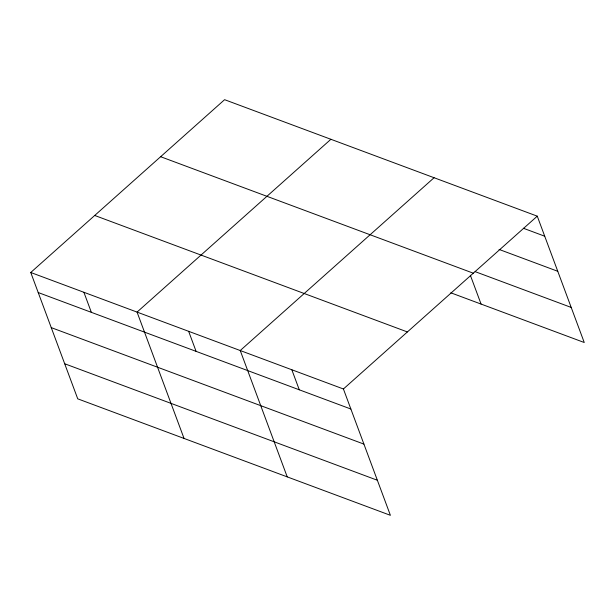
<?xml version="1.0" encoding="UTF-8"?>
<svg xmlns="http://www.w3.org/2000/svg" width="615" height="615" viewBox="0 0 615 615"><rect width="100%" height="100%" fill="white"/><g stroke="black" fill="none" stroke-linecap="round" stroke-linejoin="round"><path stroke-width="0.92" d="M30.75 272.491L343.416 388.98L390.402 515.316L77.736 398.835L30.75 272.491L224.598 99.684L537.264 216.165L584.25 342.509L450.826 292.802M330.901 139.282L137.053 312.097L184.046 438.441M434.082 177.727L240.234 350.535L287.22 476.879M343.416 388.98L537.264 216.165M523.373 228.257L544.721 236.214M499.057 249.421L557.767 271.292M475.141 271.638L571.204 307.431M160.63 156.71L473.296 273.191M94.718 215.465L407.384 331.946M38.207 292.54L350.873 409.021M51.253 327.618L363.919 444.099M64.69 363.757L377.356 480.246M470.367 275.289L481.068 304.064M291.825 369.753L299.282 389.802M188.644 331.316L196.1 351.365M83.901 292.294L91.358 312.343"/></g></svg>
